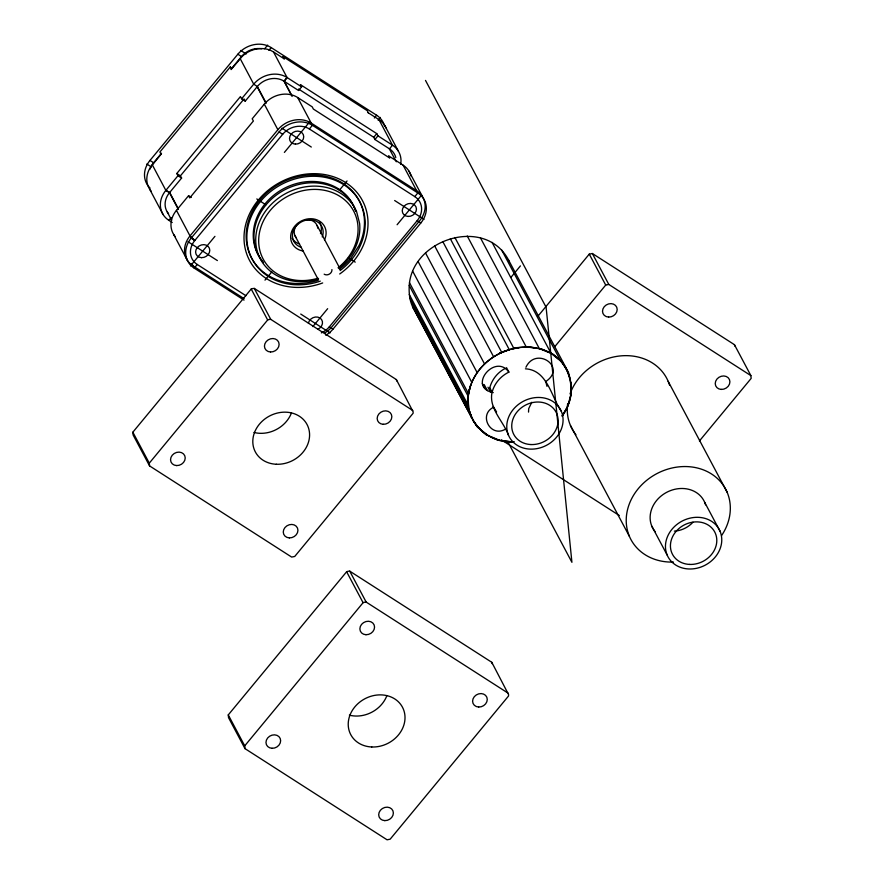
<?xml version="1.0" encoding="UTF-8"?>
<svg xmlns="http://www.w3.org/2000/svg" width="884" height="884" viewBox="0 0 884 884"><rect width="100%" height="100%" fill="white"/><g stroke="black" fill="none" stroke-linecap="round" stroke-linejoin="round"><path stroke-width="1.33" d="M132.843 432.199L133.119 434.972L149.573 465.912L291.654 557.075L294.737 556.456L413.093 413.292L413.159 411.867L396.363 379.579L254.294 288.416L252.736 288.538L251.211 289.024L132.843 432.199L149.297 463.139L149.573 465.912M228.271 714.913L228.547 717.697L245.001 748.637L387.07 839.8L390.164 839.181L508.521 696.017L508.587 694.592L491.791 662.304L349.721 571.13L348.152 571.263L346.627 571.749L228.271 714.913L244.724 745.853L245.001 748.637M514.234 441.668C485.769 444.906 459.581 415.425 469.835 387.999L468.211 396.386L409.237 285.488C412.231 239 485.073 215.983 508.444 259.819L568.445 372.385L570.224 379.358M528.533 412.099L528.687 408.706L531.77 402.275M501.648 249.962L560.622 360.86C570.699 372.319 574.423 389.579 568.489 403.833M571.108 391.49L570.942 382.186M467.945 399.48L468.155 396.949L468.642 408.043L409.668 297.146M468.211 396.386C470.421 375.302 486.708 357.324 506.455 350.605M470.829 384.794L468.2 394.419M471.028 384.385C481.703 355.158 518.599 338.904 547.295 351.401C572.081 361.954 578.235 395.756 562.014 416.165L567.506 406.806L570.976 394.496M469.957 387.325L470.686 385.081M489.482 388.905C491.449 380.131 497.383 372.396 505.427 368.341M567.506 406.806L562.533 415.535M161.407 153.827L150.468 167.286A24.387 20.896 -27.9 0 0 151.131 191.132M525.936 367.28C535.98 345.766 567.627 367.313 545.505 381.7M231.1 69.593L242.293 56.3A24.387 20.896 -27.9 0 1 270.99 50.576L273.499 51.946L287.057 77.516L284.272 81.317L291.753 95.428M150.081 188.115A24.387 20.896 -27.9 0 1 149.982 160.435L237.851 54.222A24.387 20.896 -27.9 0 1 271.178 47.581L376.628 115.24A24.387 20.896 -27.9 0 1 384.562 126.125M231.884 68.333L230.249 66.974L159.893 152.004L161.076 154.225M150.081 169.087A19.514 16.719 -27.9 0 1 153.617 162.767L161.518 153.208M231.818 68.245L241.487 56.554A19.514 16.719 -27.9 0 1 261.664 48.786M264.636 48.764L267.664 45.095M268.913 50.322L271.178 47.581M168.557 213.773A19.514 16.719 -27.9 0 1 169.485 192.712L181.607 178.06L177.971 175.728L176.789 173.507L240.426 96.599L241.597 98.809L245.233 101.152L257.355 86.499A19.514 16.719 -27.9 0 1 284.018 81.184L287.057 77.516L301.599 86.853L298.571 90.511L284.018 81.184L292.129 96.466M172.236 222.503L168.877 220.348A24.387 20.896 -27.9 0 1 165.849 190.38L177.971 175.728M241.597 98.809L253.719 84.168A24.387 20.896 -27.9 0 1 287.057 77.516M181.607 178.06L180.424 175.839L244.061 98.931L245.233 101.152M175.286 236.691A24.387 20.896 -27.9 0 1 176.446 210.359L188.568 195.707L191.287 197.463M411.027 176.049A24.387 20.896 -27.9 0 0 403.093 165.164L388.551 155.827L389.722 158.048L313.367 109.052L312.196 106.831L297.643 97.505A24.387 20.896 -27.9 0 0 264.316 104.146L252.194 118.799L253.377 121.02L189.74 197.928L188.568 195.707M168.877 220.348L171.153 217.608M244.017 298.626L192.911 265.83A24.387 20.907 -27.9 0 1 189.905 236.05L277.974 129.605A24.387 20.907 -27.9 0 1 311.091 122.998L416.773 190.811A24.387 20.907 -27.9 0 1 419.778 220.602L331.71 327.047A24.387 20.907 -27.9 0 1 324.627 333.047M244.039 300.107L194.215 268.128A24.387 20.896 -27.9 0 1 191.176 238.15L279.057 131.948A24.387 20.896 -27.9 0 1 312.383 125.296L417.823 192.955A24.387 20.896 -27.9 0 1 420.861 222.934L332.981 329.146A24.387 20.896 -27.9 0 1 325.798 335.268M194.215 268.128L197.243 264.471A19.514 16.719 -27.9 0 1 194.811 240.492L282.692 134.28A19.514 16.719 -27.9 0 1 309.356 128.965L312.383 125.296M190.458 265.94L214.934 236.348M284.383 152.413L308.87 122.821M374.352 117.992L376.628 115.24M378.109 120.18L380.385 117.428M395.811 157.551A19.514 16.719 -27.9 0 0 389.468 148.843L374.927 139.506L373.744 137.285L376.772 133.628L300.416 84.632L301.599 86.853M374.927 139.506L377.954 135.849L376.772 133.628M264.99 280.14L271.83 271.874M339.357 190.248L347.047 180.955M389.468 148.843L392.496 145.175L378.938 119.605L368.009 112.633M149.297 463.139L267.653 319.964L269.178 319.478L270.747 319.356L412.817 410.519M321.345 332.892A19.514 16.719 -27.9 0 0 329.345 326.815L417.226 220.602A19.514 16.719 -27.9 0 0 414.795 196.624L417.823 192.955M312.848 326.583L327.655 308.682M397.104 224.735L421.58 195.143M510.941 277.366L520.422 265.907M537.538 316.693L589.263 254.128L592.346 253.509L734.427 344.672L750.881 375.612L751.157 378.396L699.432 440.961M554.865 346.572L605.717 285.068L608.8 284.449L750.881 375.612M244.724 745.853L363.081 602.689L364.606 602.203L366.164 602.07L508.245 693.244M493.261 392.606C466.752 387.501 495.029 352.594 508.886 372.12C500.41 376.23 493.858 384.076 491.836 393.336C489.261 409.248 503.471 421.325 508.488 435.237M493.67 407.226C478.056 414.474 490.333 437.911 505.25 429.281M522.941 347.169L514.864 347.81L510.875 349.268L519.24 347.611M510.289 349.39L499.637 353.257L503.902 351.368M509.571 349.534L506.941 350.384L509.328 349.733L450.365 238.835M512.698 348.517L517.659 347.92M523.737 347.202L528.444 346.727L536.157 348.009M490.929 436.906L497.758 440.033L512.952 442.022L503.018 440.906M525.428 368.816C547.428 370.009 551.24 396.817 561.34 411.358A29.017 24.874 -28 0 1 530.124 449.116A29.017 24.874 -28 0 1 513.284 409.414A29.017 24.874 -28 0 1 561.34 411.358M481.614 430.906L486.266 434.762L499.88 440.387M548.246 352.02L541.417 348.882L526.223 346.904L467.26 236.006M152.291 164.8L165.849 190.38L169.673 192.458L178.391 208.922M273.499 51.946L284.383 58.963M377.954 135.849L392.496 145.175A24.387 20.896 -27.9 0 1 400.662 164.435M240.735 50.465L246.183 53.968M298.549 89.03L373.744 137.285M237.851 54.222L241.487 56.554M309.356 128.965L414.795 196.624M281.941 128.191L311.312 147.042M394.651 200.513L424.033 219.365M279.057 131.948L282.692 134.28M417.226 220.602L420.861 222.934M256.791 198.955L265.896 204.801M348.418 257.752L355.246 262.139M176.789 173.507L180.424 175.839M149.982 160.435L153.617 162.767M146.799 164.004L151.164 166.811M165.849 190.38L169.485 192.712L178.214 209.165M176.446 210.359L190.005 235.929L191.817 237.1M191.176 238.15L194.811 240.492L190.005 235.929M329.345 326.815L332.981 329.146M501.493 439.901L619.308 515.505M188.005 241.719L217.387 260.57M300.726 314.052L330.097 332.903M197.243 264.471L245.907 295.698M478.553 428.055L473.294 420.673L477.051 426.751L488.145 435.624M481.504 430.839L475.338 423.977M558.39 358.915L552.909 354.152L539.295 348.528L480.332 237.641M480.786 430L486.266 434.762M189.905 236.05L194.811 240.492M378.938 119.605L381.181 121.285A24.387 20.896 -27.9 0 1 385.999 127.893M415.988 311.964C409.933 304.726 408.728 294.593 409.237 285.488M473.062 420.132L412.806 307.312M565.882 368.241L562.125 362.175L551.03 353.291L492.068 242.393M493.161 406.397L496.576 411.922M471.769 418.198L468.962 409.568L471.47 417.237L412.508 306.339M668.171 381.347L727.134 492.244M592.346 253.509L608.8 284.449M589.263 254.128L605.717 285.068M704.703 502.377L720.04 531.218A29.017 24.874 -28 0 1 688.824 568.976A29.017 24.874 -28 0 1 671.973 529.273A29.017 24.874 -28 0 1 720.04 531.218M425.502 80.411L546.102 307.223L571.915 562.301L507.725 441.569M651.851 526.256L667.188 555.097M570.456 425.491L629.419 536.389M454.873 237.476L513.836 348.373M442.807 241.586L501.769 352.484M506.532 367.678L508.886 372.12M434.63 245.84L493.592 356.738M425.547 252.99L484.509 363.888M489.813 387.91L492.167 392.341M487.968 387.225L490.543 392.076M484.189 384.573L487.416 390.64M418.121 261.576L477.084 372.473M482.321 383.601L484.896 388.452M412.706 271.211L471.669 382.109M409.48 282.67L468.443 393.568M409.27 294.449L468.233 405.347M409.778 297.809L468.929 409.314M254.294 288.416L270.747 319.356M251.211 289.024L267.653 319.964M349.721 571.13L366.164 602.07M346.627 571.749L363.081 602.689M384.739 125.462L398.297 151.042M408.894 171.021L422.453 196.602M403.093 165.164L416.651 190.734M389.247 148.678L396.319 161.772M368.407 112.876L367.225 110.655L282.814 56.488L283.985 58.709M297.643 97.505L311.201 123.075M266.084 102.953L257.355 86.499L253.719 84.168L240.161 58.587M257.145 86.731L265.874 103.185M264.316 104.146L277.874 129.727M317.124 225.53L340.075 268.835M230.249 66.974L231.42 69.195M294.913 235.553L317.864 278.858M167.264 212.005L171.629 220.238M191.74 263.476L193.032 265.907M149.518 188.922L163.076 214.492M173.673 234.481L187.231 260.051M469.072 410.673L473.725 421.69M508.444 259.819L509.228 262.371M734.427 344.672L734.77 346.02M546.014 382.518L546.986 386.33M468.233 406.728L467.967 399.69L468.741 408.706M491.791 662.304L492.134 663.652M396.363 379.579L396.706 380.927M692.946 522.234A23.901 20.487 -28 0 1 674.381 531.129M655.265 531.781A29.017 24.874 -28 0 1 666.514 492.41A29.017 24.874 -28 0 1 705.576 504.841M673.464 562.069A53.648 45.99 -28 0 1 627.949 508.079A53.648 45.99 -28 0 1 699.708 468.631A53.648 45.99 -28 0 1 721.532 535.638M570.036 393.899A53.648 45.99 -28 0 1 620.944 355.865A53.648 45.99 -28 0 1 669.553 385.115M575.926 434.685A53.648 45.99 -28 0 1 567.627 403.833M386.883 695.642A29.26 25.083 -28 0 1 349.39 715.167M291.455 412.916A29.26 25.083 -28 0 1 253.962 432.453M308.417 323.19A7.315 6.265 -27.9 0 1 319.953 317.986A7.315 6.265 -27.9 0 1 317.864 329.257M322.682 282.946A63.891 54.753 -27.9 0 1 244.713 229.221A63.891 54.753 -27.9 0 1 339.666 179.231A63.891 54.753 -27.9 0 1 339.699 273.985M319.312 221.95A15.846 13.58 -27.9 0 1 320.494 233.608M299.566 244.006A15.846 13.58 -27.9 0 1 292.096 238.127M304.947 219.95A12.188 10.453 -27.9 0 1 317.798 228.194M296.35 237.884A12.188 10.453 -27.9 0 1 298.383 223.21M331.92 269.576A4.873 4.177 -27.9 0 1 329.412 274.073A4.873 4.177 -27.9 0 1 324.174 274.173M262.769 261.487A53.648 45.979 -27.9 0 1 283.145 188.933A53.648 45.979 -27.9 0 1 355.556 210.922M338.782 268.327A53.648 45.979 -27.9 0 0 359.633 223.542L356.65 211.817A53.648 45.979 -27.9 0 0 292.162 190.502A53.648 45.979 -27.9 0 0 257.432 251.807A53.648 45.979 -27.9 0 0 318.616 278.957M318.019 278.228A51.217 43.891 -27.9 0 1 259.476 232.591A51.217 43.891 -27.9 0 1 334.572 193.497A51.217 43.891 -27.9 0 1 338.064 267.797M303.09 251.023A18.288 15.68 -27.9 0 1 291.676 231.464A18.288 15.68 -27.9 0 1 315.113 219.254A18.288 15.68 -27.9 0 1 324.483 239.884M301.333 247.332A15.846 13.58 -27.9 0 1 293.643 230.028A15.846 13.58 -27.9 0 1 313.422 220.193A15.846 13.58 -27.9 0 1 322.251 236.934M318.317 280.217A60.963 52.244 -27.9 0 1 246.15 236.304A60.963 52.244 -27.9 0 1 317.92 175.142A60.963 52.244 -27.9 0 1 359.014 245.531L350.76 258.382A60.963 52.244 -27.9 0 1 339.412 269.233M263.476 262.813A53.648 45.979 -27.9 0 1 283.167 190.646A53.648 45.979 -27.9 0 1 355.843 210.978M320.284 281.134A60.963 52.244 -27.9 0 1 247.575 228.967A60.963 52.244 -27.9 0 1 337.268 181.187A60.963 52.244 -27.9 0 1 340.119 270.57M689.664 564.423A23.901 20.487 -28 0 0 715.377 533.317A23.901 20.487 -28 0 0 675.796 531.726A23.901 20.487 -28 0 0 689.664 564.423M608.601 317.08A7.558 6.475 -28 0 0 616.734 307.245A7.558 6.475 -28 0 0 604.214 306.737A7.558 6.475 -28 0 0 608.601 317.08M721.322 389.413A7.558 6.475 -28 0 0 729.455 379.579A7.558 6.475 -28 0 0 716.935 379.07A7.558 6.475 -28 0 0 721.322 389.413M530.975 444.553A23.901 20.487 -28 0 0 556.677 413.458A23.901 20.487 -28 0 0 517.107 411.856A23.901 20.487 -28 0 0 530.975 444.553M371.788 746.98A29.26 25.083 -28 0 0 403.27 708.902A29.26 25.083 -28 0 0 354.804 706.935A29.26 25.083 -28 0 0 371.788 746.98M478.686 707.034A7.558 6.475 -28 0 0 486.819 697.2A7.558 6.475 -28 0 0 474.299 696.691A7.558 6.475 -28 0 0 478.686 707.034M365.965 634.712A7.558 6.475 -28 0 0 374.098 624.866A7.558 6.475 -28 0 0 361.578 624.369A7.558 6.475 -28 0 0 365.965 634.712M384.783 820.617A7.558 6.475 -28 0 0 392.916 810.783A7.558 6.475 -28 0 0 380.396 810.274A7.558 6.475 -28 0 0 384.783 820.617M272.062 748.295A7.558 6.475 -28 0 0 280.195 738.46A7.558 6.475 -28 0 0 267.675 737.952A7.558 6.475 -28 0 0 272.062 748.295M276.361 464.255A29.26 25.083 -28 0 0 307.842 426.176A29.26 25.083 -28 0 0 259.377 424.221A29.26 25.083 -28 0 0 276.361 464.255M383.258 424.309A7.558 6.475 -28 0 0 391.391 414.474A7.558 6.475 -28 0 0 378.871 413.966A7.558 6.475 -28 0 0 383.258 424.309M270.537 351.987A7.558 6.475 -28 0 0 278.67 342.152A7.558 6.475 -28 0 0 266.15 341.644A7.558 6.475 -28 0 0 270.537 351.987M289.355 537.892A7.558 6.475 -28 0 0 297.488 528.057A7.558 6.475 -28 0 0 284.968 527.549A7.558 6.475 -28 0 0 289.355 537.892M176.634 465.57A7.558 6.475 -28 0 0 184.767 455.735A7.558 6.475 -28 0 0 172.247 455.227A7.558 6.475 -28 0 0 176.634 465.57M201.486 257.653A7.315 6.265 -27.9 0 0 209.353 248.139A7.315 6.265 -27.9 0 0 197.243 247.653A7.315 6.265 -27.9 0 0 201.486 257.653M295.422 144.125A7.315 6.265 -27.9 0 0 303.289 134.611A7.315 6.265 -27.9 0 0 291.168 134.114A7.315 6.265 -27.9 0 0 295.422 144.125M408.132 216.447A7.315 6.265 -27.9 0 0 416.01 206.933A7.315 6.265 -27.9 0 0 403.889 206.447A7.315 6.265 -27.9 0 0 408.132 216.447"/></g></svg>
